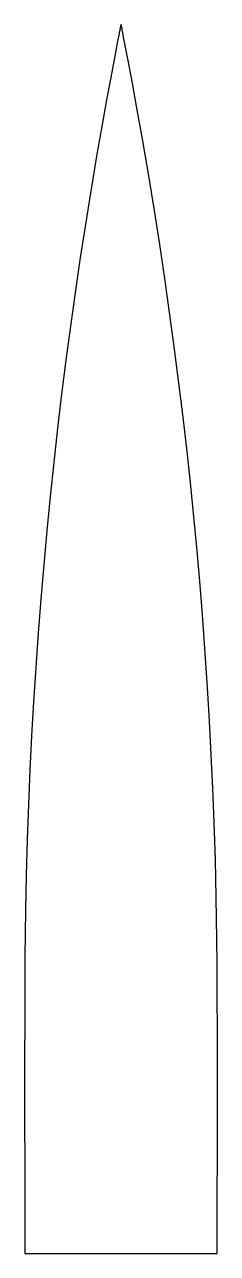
# Model space of a CAD drawing. Extents: x 6 to 42, y 4 to 234.
import ezdxf

# ---------------------------------------------------------------- set-up
doc = ezdxf.new("R2010")
doc.units = 0
doc.layers.get('0').update_dxf_attribs({"linetype": 'CONTINUOUS'})

msp = doc.modelspace()

# ---------------------------------------------------------------- linework, layer by layer
at = {"color": 7, "linetype": 'CONTINUOUS'}
for p, q in [((24.42, 234.36), (24.48, 234.36)), ((6.43, 3.8), (42.47, 3.8))]:
    msp.add_line(p, q, dxfattribs=at)
at = {"color": 7, "linetype": 'CONTINUOUS', "flags": 128}
for points in [[(24.42, 234.36), (24.37, 234.1), (24.33, 233.86), (24.29, 233.66), (24.25, 233.47), (24.21, 233.27), (24.17, 233.07), (24.13, 232.85), (24.08, 232.63), (23.82, 231.26), (23.35, 228.82), (22.53, 224.46), (21.81, 220.57), (21.1, 216.67), (19.89, 209.7), (18.73, 202.72), (17.73, 196.49), (16.78, 190.25), (15.86, 184.01), (14.99, 177.76), (14.15, 171.38), (13.34, 165), (12.58, 158.61), (11.87, 152.21), (11.2, 145.81), (10.57, 139.4), (9.99, 132.99), (9.45, 126.58), (8.95, 120.16), (8.5, 113.74), (8.1, 107.32), (7.73, 100.89), (7.42, 94.45), (7.14, 88.01), (6.91, 81.4), (6.72, 74.79), (6.58, 68.17), (6.51, 63.81), (6.47, 59.44), (6.44, 55.6), (6.44, 55.04), (6.44, 54.47), (6.44, 53.91), (6.43, 53.65), (6.43, 53.41), (6.43, 53.18), (6.43, 52.9), (6.43, 52.58)], [(42.47, 52.58), (42.47, 52.89), (42.47, 53.15), (42.47, 53.38), (42.47, 53.61), (42.47, 53.84), (42.47, 54.1), (42.47, 54.35), (42.46, 55.74), (42.45, 58.23), (42.4, 62.66), (42.35, 66.62), (42.28, 70.58), (42.11, 77.65), (41.88, 84.72), (41.64, 91.03), (41.35, 97.34), (41.02, 103.65), (40.65, 109.95), (40.22, 116.37), (39.75, 122.79), (39.24, 129.21), (38.68, 135.62), (38.08, 142.03), (37.44, 148.43), (36.75, 154.83), (36.01, 161.22), (35.24, 167.61), (34.42, 173.99), (33.55, 180.37), (32.65, 186.74), (31.7, 193.11), (30.7, 199.47), (29.64, 206), (28.53, 212.52), (27.37, 219.04), (26.59, 223.34), (25.78, 227.63), (25.06, 231.4), (24.95, 231.96), (24.84, 232.51), (24.73, 233.07), (24.69, 233.31), (24.64, 233.55), (24.59, 233.78), (24.54, 234.05), (24.48, 234.36)], [(6.43, 52.58), (6.43, 50.12), (6.43, 47.65), (6.43, 45.18), (6.42, 42.7), (6.42, 40.22), (6.42, 37.71), (6.42, 35.31), (6.42, 32.89), (6.42, 30.44), (6.42, 27.95), (6.42, 25.46), (6.43, 23.72), (6.43, 21.99), (6.43, 20.22), (6.43, 18.42), (6.43, 16.96), (6.43, 15.49), (6.43, 14.02), (6.43, 12.61), (6.43, 11.21), (6.43, 9.85), (6.43, 8.55), (6.43, 7.29), (6.43, 6.08), (6.43, 4.91), (6.43, 3.8)], [(42.47, 3.8), (42.47, 4.98), (42.47, 6.22), (42.47, 7.51), (42.47, 8.85), (42.47, 10.24), (42.47, 11.69), (42.47, 13.1), (42.47, 14.56), (42.47, 16.07), (42.47, 17.56), (42.48, 19.03), (42.48, 20.86), (42.48, 22.64), (42.48, 24.41), (42.48, 26.19), (42.48, 27.97), (42.48, 29.74), (42.48, 31.51), (42.48, 34.23), (42.48, 36.92), (42.48, 39.57), (42.48, 42.18), (42.48, 44.79), (42.48, 47.39), (42.47, 49.99), (42.47, 52.58)]]:
    msp.add_lwpolyline(points, dxfattribs=at)

doc.saveas('drawing.dxf')
